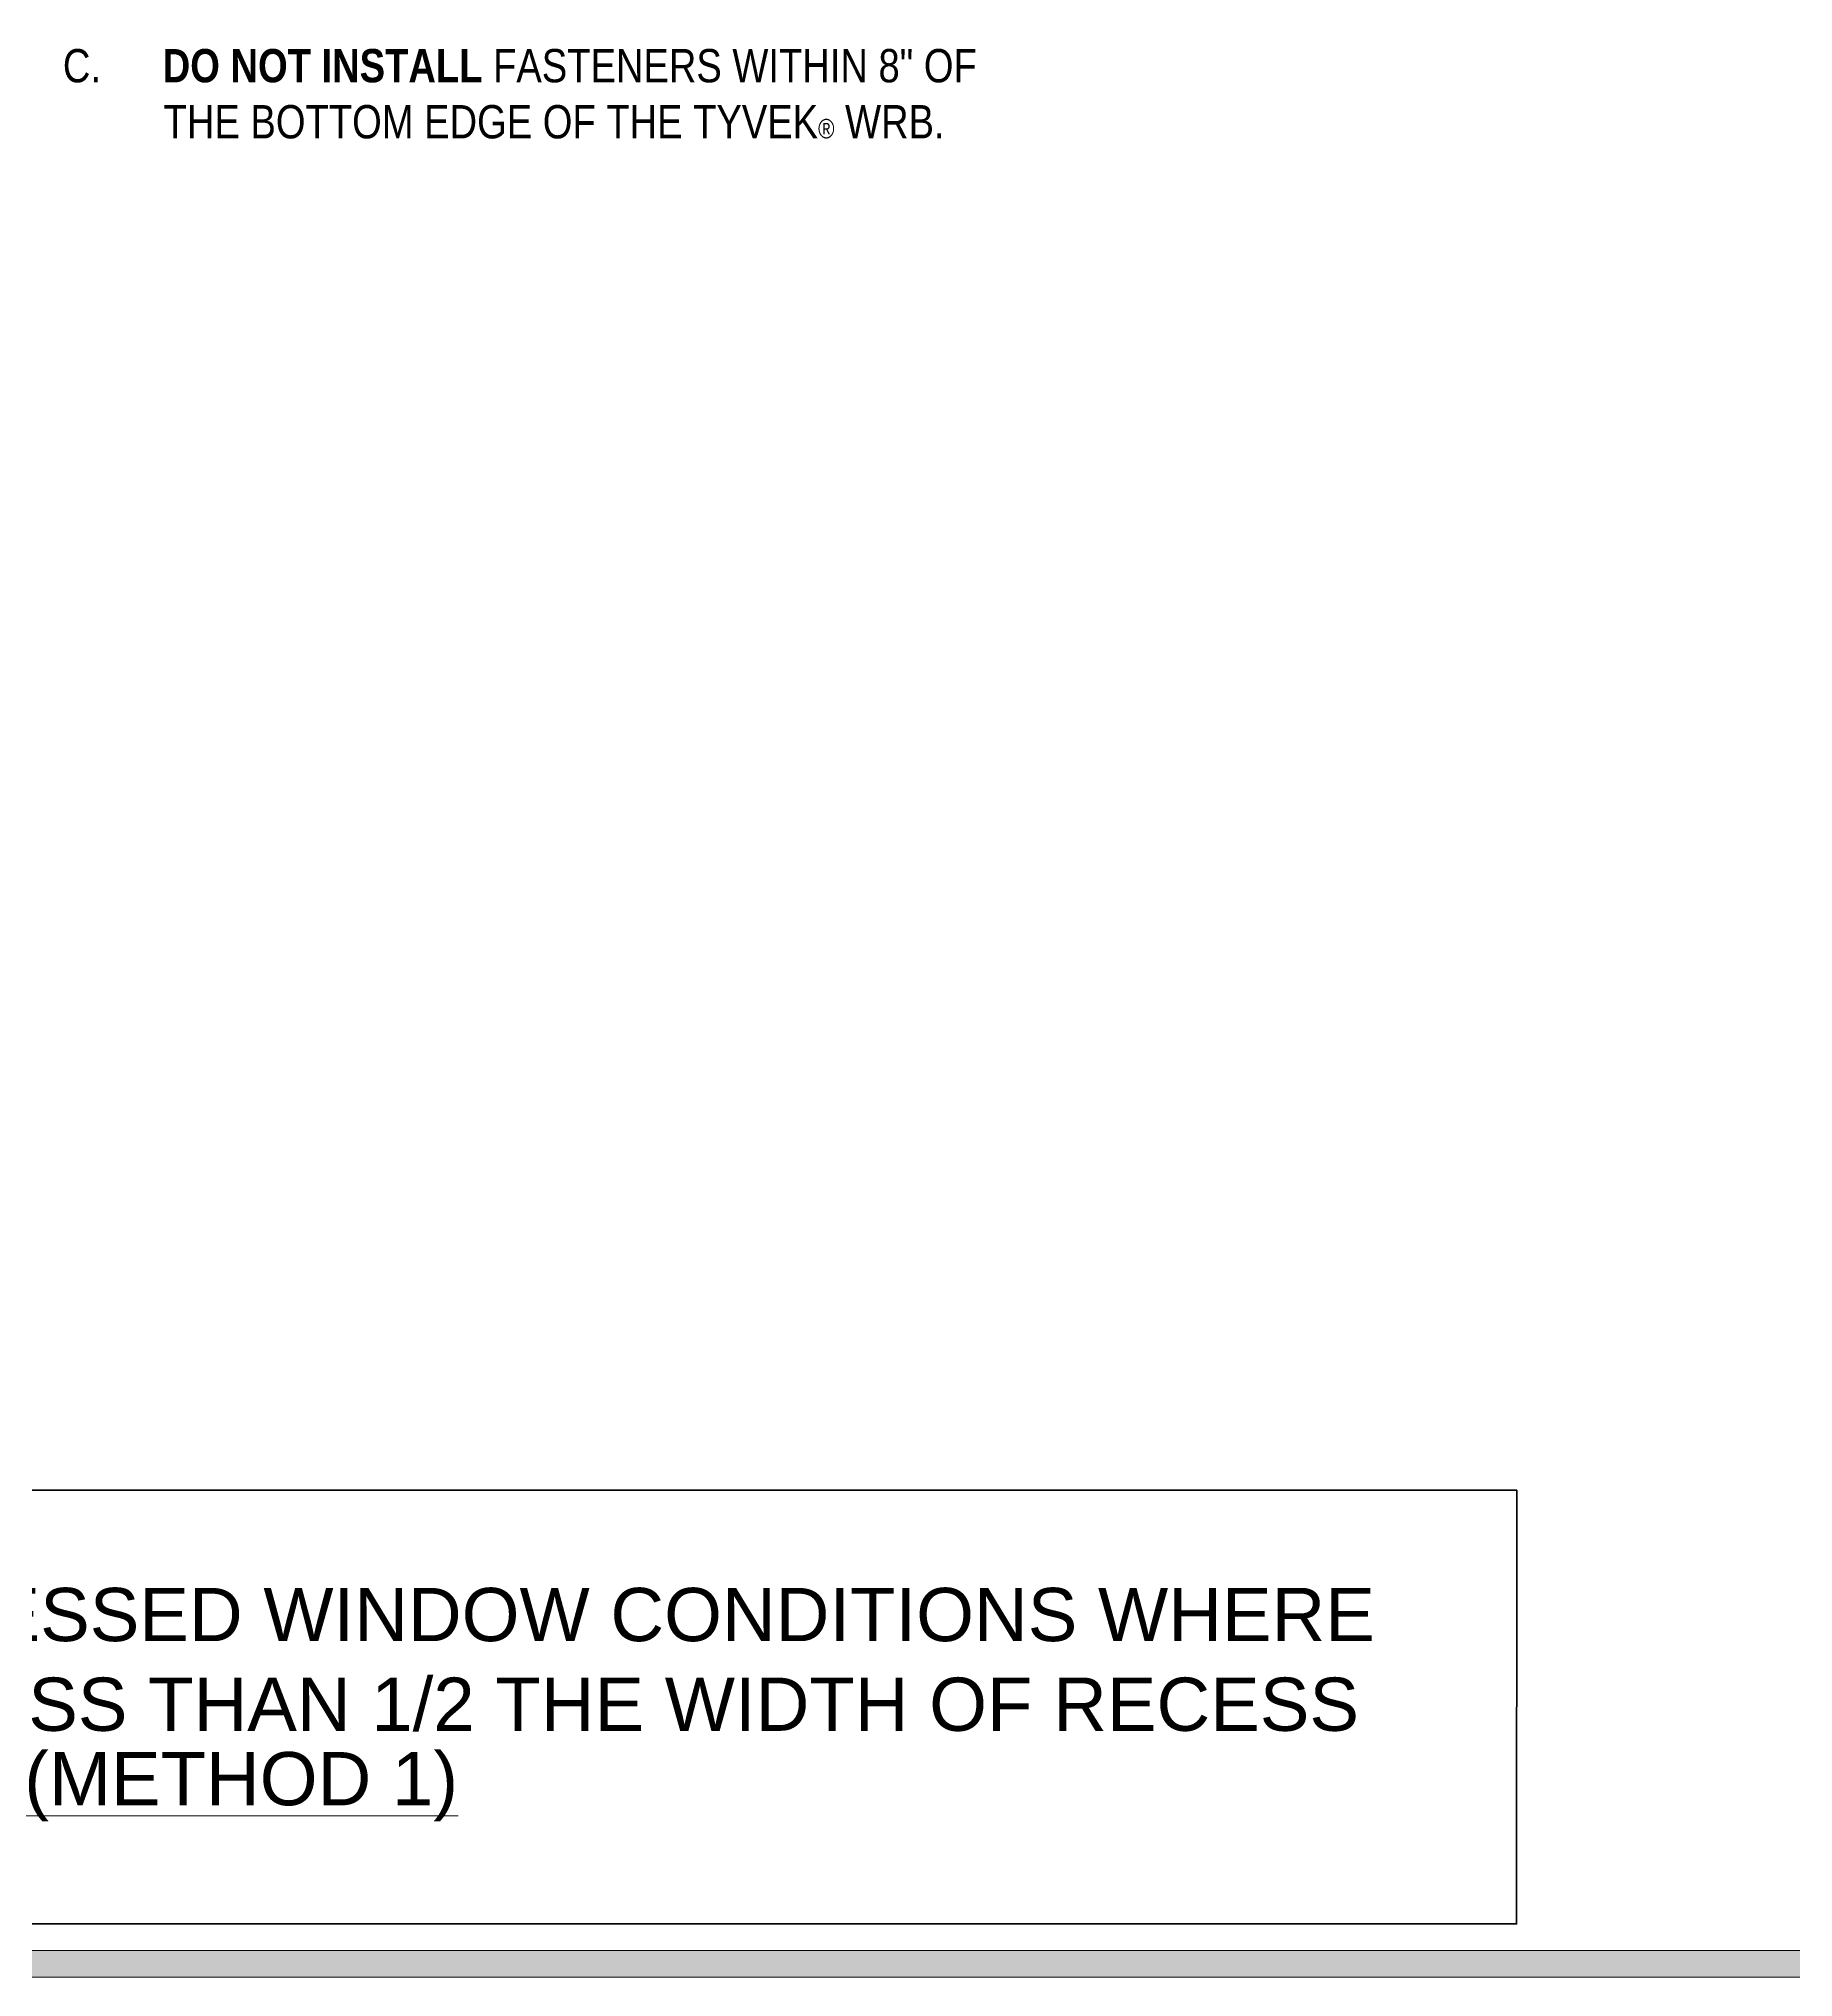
# Model space of a CAD drawing. Extents: x -1337 to 5791, y -3809 to 1769.
# Drawn here: x 378 to 971, y -797 to -141 of the extents above; entities that cross this region are included whole.
import ezdxf

# ---------------------------------------------------------------- set-up
doc = ezdxf.new("R2010")
doc.units = 0
doc.header["$MEASUREMENT"] = 0
doc.layers.get('0').update_dxf_attribs({"lineweight": 0})
for name, color, linetype, lineweight in [('.ATI-TEXT', 7, 'Continuous', 0), ('A-ANNO-TTLB-TEXT-MEDM', 7, 'Continuous', 0), ('A-DETL-MEDM', 7, 'Continuous', 0), ('G-ANNO-TTLB', 7, 'Continuous', 0)]:
    doc.layers.add(name, color=color, linetype=linetype, lineweight=lineweight)

# ---------------------------------------------------------------- blocks, each defined once
blk = doc.blocks.new('Block_43')
at = {"layer": '.ATI-TEXT', "char_height": 0.2, "attachment_point": 7}
for s, insert in [('\\C18;\\c0;\\FArial Narrow|b0|i0|c1;\\H11.249999;\\W1.000000;C.', (386.48, -156.11)), ('\\C18;\\c0;\\FArial Narrow Bold|b1|i0|c1;\\H11.249999;\\W1.000000;DO NOT INSTALL\\FArial Narrow|b0|i0|c1; FASTENERS WITHIN 8" OF', (420.23, -156.11)), ('\\C18;\\c0;\\FArial Narrow|b0|i0|c1;\\H11.249999;\\W1.000000;THE BOTTOM EDGE OF THE TYVEK\\H6.558750;®\\H11.249999; WRB.', (420.53, -175.06))]:
    blk.add_mtext(s, dxfattribs=dict(at, insert=insert))
blk = doc.blocks.new('Block_843')
at = {"layer": 'A-ANNO-TTLB-TEXT-MEDM', "char_height": 0.2, "attachment_point": 7}
for s, insert in [('\\C5;\\c16711680;\\FArial|b0|i0|c1;\\H18.000001;\\W1.000000;INSTALLATION FOR RECESSED WINDOW CONDITIONS WHERE', (63.06, -683.15)), ('\\C5;\\c16711680;\\FArial|b0|i0|c1;\\H18.000001;\\W1.000000;DEPTH OF RECESS IS LESS THAN 1/2 THE WIDTH OF RECESS', (68.8, -713.47)), ('\\L\\C5;\\c16711680;\\FArial|b0|i0|c1;\\H18.000001;\\W1.000000;(METHOD 1)\\l', (373.42, -743.79))]:
    blk.add_mtext(s, dxfattribs=dict(at, insert=insert))

msp = doc.modelspace()

# ---------------------------------------------------------------- hatches: boundary and pattern name
at = {"layer": 'G-ANNO-TTLB', "true_color": 0xff00ff, "transparency": 33554687}
h = msp.add_hatch(color=6, dxfattribs=at)
edge = h.paths.add_edge_path()
edge.add_spline(control_points=[(1773.02, -796.5), (1773.02, -796.5), (-1156.5, -796.5), (-1156.5, -796.5), (-1156.5, -796.5), (-1156.5, 1660.5), (-1156.5, 1660.5), (-1156.5, 1660.5), (1773.02, 1660.5), (1773.02, 1660.5), (1773.02, 1660.5), (1773.02, -796.5), (1773.02, -796.5)], knot_values=[0, 0, 0, 0, 1, 1, 1, 2, 2, 2, 3, 3, 3, 4, 4, 4, 4], degree=3, periodic=0)
edge = h.paths.add_edge_path()
edge.add_spline(control_points=[(-1147.5, 1651.5), (-1147.5, 1651.5), (-1147.5, -787.5), (-1147.5, -787.5), (-1147.5, -787.5), (1764.02, -787.5), (1764.02, -787.5), (1764.02, -787.5), (1764.02, 1651.5), (1764.02, 1651.5), (1764.02, 1651.5), (-1147.5, 1651.5), (-1147.5, 1651.5)], knot_values=[0, 0, 0, 0, 1, 1, 1, 2, 2, 2, 3, 3, 3, 4, 4, 4, 4], degree=3, periodic=0)
edge.add_line((-1147.5, 1651.5), (-1147.5, 1651.5))

# ---------------------------------------------------------------- linework, layer by layer
at = {"color": 18, "lineweight": 0, "true_color": 0x000000}
msp.add_lwpolyline([(-1147.5, -787.5), (-1147.5, 1651.5), (1764.02, 1651.5), (1764.02, -787.5)], close=True, dxfattribs=at)
at = {"layer": 'A-DETL-MEDM', "color": 18, "lineweight": 106, "true_color": 0x000000}
msp.add_lwpolyline([(877.92, -631.84), (19.26, -631.84), (19.17, -778.5), (877.86, -778.5)], close=True, dxfattribs=at)
at = {"layer": 'G-ANNO-TTLB', "color": 6, "lineweight": 9, "true_color": 0xff00ff}
for p, q in [((-1147.5, -787.5), (1764.02, -787.5)), ((1764.02, -787.5), (-1147.5, -787.5)), ((-1156.5, -796.5), (1773.02, -796.5))]:
    msp.add_line(p, q, dxfattribs=at)
at = {"layer": 'G-ANNO-TTLB'}
for points in [[(1773.02, -796.5), (1773.02, -796.5), (-1156.5, -796.5), (-1156.5, -796.5), (-1156.5, -796.5), (-1156.5, 1660.5), (-1156.5, 1660.5), (-1156.5, 1660.5), (1773.02, 1660.5), (1773.02, 1660.5), (1773.02, 1660.5), (1773.02, -796.5), (1773.02, -796.5)], [(-1147.5, 1651.5), (-1147.5, 1651.5), (-1147.5, -787.5), (-1147.5, -787.5), (-1147.5, -787.5), (1764.02, -787.5), (1764.02, -787.5), (1764.02, -787.5), (1764.02, 1651.5), (1764.02, 1651.5), (1764.02, 1651.5), (-1147.5, 1651.5), (-1147.5, 1651.5)]]:
    msp.add_open_spline(points, degree=3, knots=[0, 0, 0, 0, 1, 1, 1, 2, 2, 2, 3, 3, 3, 4, 4, 4, 4], dxfattribs=at)

# ---------------------------------------------------------------- block references
at = {"layer": '.ATI-TEXT'}
msp.add_blockref('Block_43', (0, 0), dxfattribs=at)
at = {"layer": 'A-ANNO-TTLB-TEXT-MEDM'}
msp.add_blockref('Block_843', (0, 0), dxfattribs=at)

doc.saveas('drawing.dxf')
